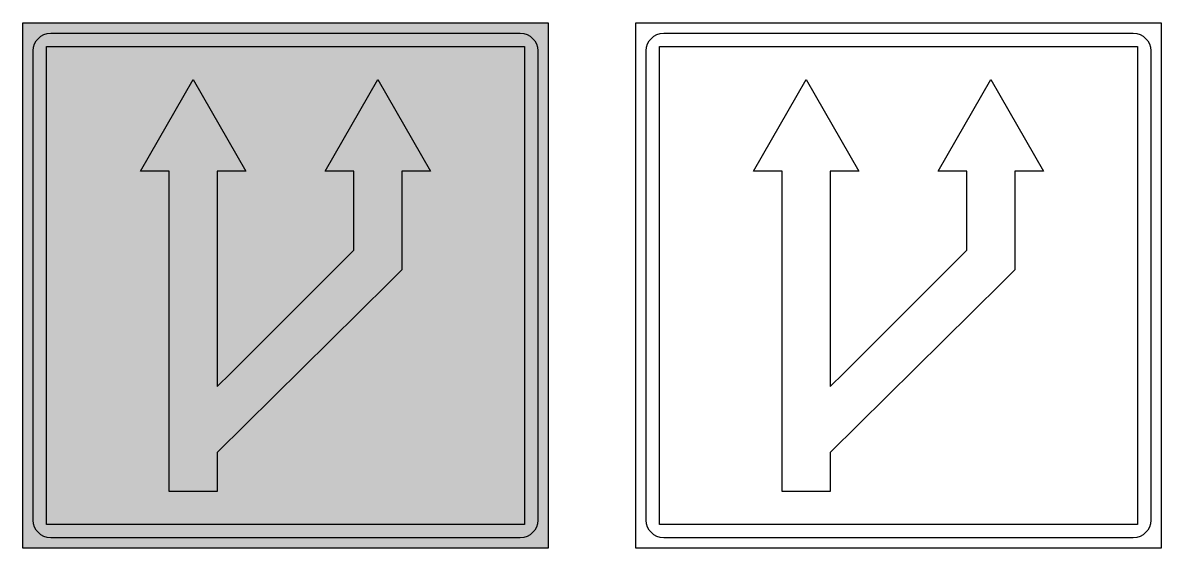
# Model space of a CAD drawing. Extents: x -550 to 750, y 150 to 750.
import ezdxf

# ---------------------------------------------------------------- set-up
doc = ezdxf.new("R2010")
doc.units = 0
doc.header["$MEASUREMENT"] = 0

msp = doc.modelspace()

# ---------------------------------------------------------------- hatches: boundary and pattern name
h = msp.add_hatch(color=30)
h.paths.add_polyline_path([(50.00000000000011, 150), (-549.9999999999999, 150), (-549.9999999999999, 750), (50.00000000000011, 750)])
edge = h.paths.add_edge_path(flags=16)
edge.add_arc((18.01936915027521, 718.0193691502751), 20.00063952716332, 0.05337175398352656, 89.94662824601647, ccw=False)
edge.add_line((38.0200000000001, 718.038), (38.0200000000001, 181.961))
edge.add_arc((18.01972051280877, 181.9802794871913), 20.00028877952496, 270.0552308734384, 359.9447691265616, ccw=False)
edge.add_line((18.0390000000001, 161.98), (-518.0379999999999, 161.98))
edge.add_arc((-518.0185614502469, 181.9804376019725), 20.00044704819399, 180.052818665725, 269.9443138929166, ccw=False)
edge.add_line((-538.0189999999999, 181.962), (-538.0189999999999, 718.038))
edge.add_arc((-518.0185614502469, 718.0195623980276), 20.00044704819398, 90.05568610708337, 179.947181334275, ccw=False)
edge.add_line((-518.0379999999999, 738.02), (18.03800000000012, 738.02))
h.paths.add_polyline_path([(23.00000000000011, 177), (-522.9999999999999, 177), (-522.9999999999999, 723), (23.00000000000011, 723)], flags=0)
h.paths.add_polyline_path([(-117.1359999999999, 467.7430000000001), (-130.9079999999999, 454.1130000000001), (-166.3999999999999, 418.989), (-327.9089999999999, 259.157), (-327.9109999999999, 214.96), (-355.3829999999999, 214.96), (-382.8639999999999, 214.96), (-382.8639999999999, 580.738), (-415.5049999999999, 580.738), (-355.3839999999999, 685.04), (-295.2619999999998, 580.738), (-327.9019999999999, 580.738), (-327.9019999999999, 334.49), (-312.5689999999999, 349.824), (-172.098, 490.461), (-172.098, 580.738), (-204.7379999999999, 580.738), (-144.6169999999998, 685.04), (-84.49499999999989, 580.738), (-117.1359999999999, 580.738)], flags=0)
at = {"true_color": 0x000000}
h = msp.add_hatch(color=18, dxfattribs=at)
edge = h.paths.add_edge_path()
edge.add_arc((18.01936915027521, 718.0193691502751), 20.00063952716332, 0.05337175398352656, 89.94662824601647, ccw=False)
edge.add_line((38.0200000000001, 718.038), (38.0200000000001, 181.961))
edge.add_arc((18.01972051280877, 181.9802794871913), 20.00028877952496, 270.0552308734384, 359.9447691265616, ccw=False)
edge.add_line((18.0390000000001, 161.98), (-518.0379999999999, 161.98))
edge.add_arc((-518.0185614502469, 181.9804376019725), 20.00044704819399, 180.052818665725, 269.9443138929166, ccw=False)
edge.add_line((-538.0189999999999, 181.962), (-538.0189999999999, 718.038))
edge.add_arc((-518.0185614502469, 718.0195623980276), 20.00044704819398, 90.05568610708337, 179.947181334275, ccw=False)
edge.add_line((-518.0379999999999, 738.02), (18.03800000000012, 738.02))
h.paths.add_polyline_path([(23.00000000000011, 177), (-522.9999999999999, 177), (-522.9999999999999, 723), (23.00000000000011, 723)], flags=16)
h.paths.add_polyline_path([(-117.1359999999999, 467.7430000000001), (-130.9079999999999, 454.1130000000001), (-166.3999999999999, 418.989), (-327.9089999999999, 259.157), (-327.9109999999999, 214.96), (-355.3829999999999, 214.96), (-382.8639999999999, 214.96), (-382.8639999999999, 580.738), (-415.5049999999999, 580.738), (-355.3839999999999, 685.04), (-295.2619999999998, 580.738), (-327.9019999999999, 580.738), (-327.9019999999999, 334.49), (-312.5689999999999, 349.824), (-172.098, 490.461), (-172.098, 580.738), (-204.7379999999999, 580.738), (-144.6169999999998, 685.04), (-84.49499999999989, 580.738), (-117.1359999999999, 580.738)], flags=0)

# ---------------------------------------------------------------- linework, layer by layer
at = {"color": 30}
for points in [[(50.00000000000011, 150), (-549.9999999999999, 150), (-549.9999999999999, 750), (50.00000000000011, 750)], [(23.00000000000011, 177), (-522.9999999999999, 177), (-522.9999999999999, 723), (23.00000000000011, 723)], [(-117.1359999999999, 467.7430000000001), (-130.9079999999999, 454.1130000000001), (-166.3999999999999, 418.989), (-327.9089999999999, 259.157), (-327.9109999999999, 214.96), (-355.3829999999999, 214.96), (-382.8639999999999, 214.96), (-382.8639999999999, 580.738), (-415.5049999999999, 580.738), (-355.3839999999999, 685.04), (-295.2619999999998, 580.738), (-327.9019999999999, 580.738), (-327.9019999999999, 334.49), (-312.5689999999999, 349.824), (-172.098, 490.461), (-172.098, 580.738), (-204.7379999999999, 580.738), (-144.6169999999998, 685.04), (-84.49499999999989, 580.738), (-117.1359999999999, 580.738)]]:
    msp.add_lwpolyline(points, close=True, dxfattribs=at)
for points in [[(750, 150), (150, 150), (150, 750), (750, 750)], [(723, 177), (177, 177), (177, 723), (723, 723)], [(582.864, 467.7430000000001), (569.092, 454.1130000000001), (533.6, 418.989), (372.091, 259.157), (372.089, 214.96), (344.617, 214.96), (317.136, 214.96), (317.136, 580.738), (284.495, 580.738), (344.616, 685.04), (404.7380000000001, 580.738), (372.098, 580.738), (372.098, 334.49), (387.431, 349.824), (527.9019999999999, 490.461), (527.9019999999999, 580.738), (495.2619999999999, 580.738), (555.383, 685.04), (615.505, 580.738), (582.864, 580.738)]]:
    msp.add_lwpolyline(points, close=True)
msp.add_lwpolyline([(18.03800000000012, 738.02, -0.413668), (38.0200000000001, 718.038), (38.0200000000001, 181.961, -0.413649), (18.0390000000001, 161.98), (-518.0379999999999, 161.98, -0.413659), (-538.0189999999999, 181.962), (-538.0189999999999, 718.038, -0.413659), (-518.0379999999999, 738.02)], format="xyb", close=True, dxfattribs=at)
msp.add_lwpolyline([(718.038, 738.02, -0.413668), (738.02, 718.038), (738.02, 181.961, -0.413649), (718.039, 161.98), (181.962, 161.98, -0.413659), (161.981, 181.962), (161.981, 718.038, -0.413659), (181.962, 738.02)], format="xyb", close=True)

doc.saveas('drawing.dxf')
